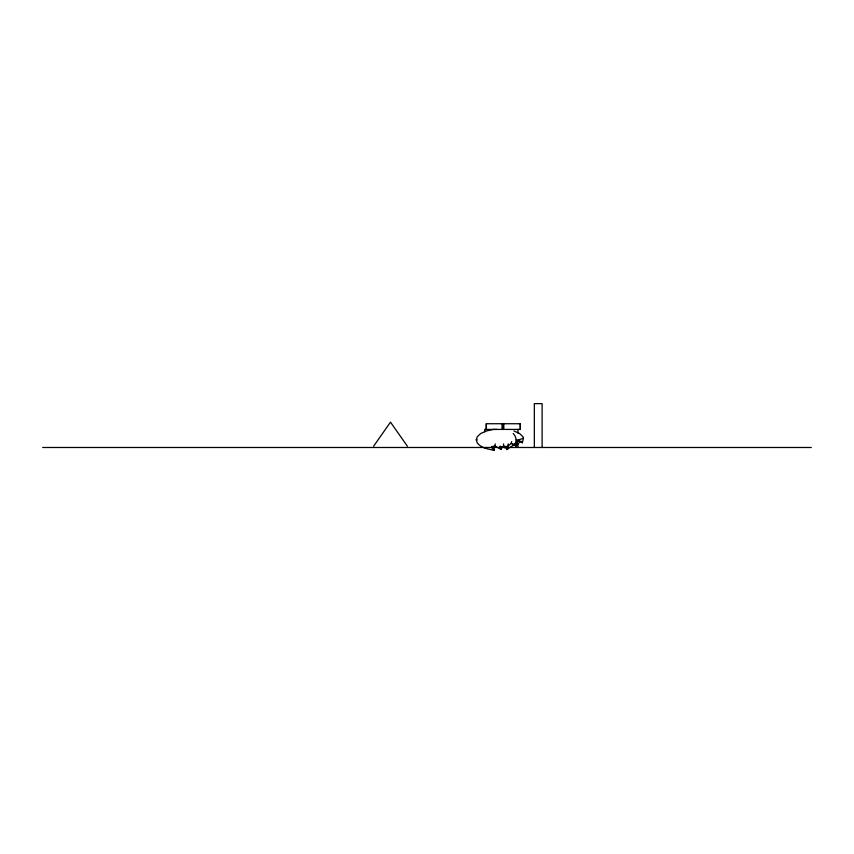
<?xml version="1.0" encoding="UTF-8"?>
<svg xmlns="http://www.w3.org/2000/svg" width="854" height="854" viewBox="0 0 854 854"><rect width="100%" height="100%" fill="white"/><g stroke="black" fill="none" stroke-linecap="round" stroke-linejoin="round"><path stroke-width="1.28" d="M499.942 446.247L499.932 448.788L501.191 449.46L500.487 446.247M501.533 447.154L501.533 447.806M501.672 447.806L501.672 447.154M499.601 448.617L495.032 446.012L495.213 443.877M503.604 443.877L503.401 446.364L500.754 448.094M504.511 446.247L504.394 447.56L507.095 448.521L506.657 449.556L512.827 445.542L515.645 445.158L515.837 446.258L519.606 442.287L521.922 441.934L522.349 442.756L523.438 438.283L519.211 439.682L517.214 441.667L516.136 444.197L514.418 444.55L511.066 443.589L507.884 446.108L508.013 447.368L503.401 446.364M515.805 446.279L515.346 443.61M507.884 446.108L508.205 443.877M516.136 444.197L517.3 441.561L518.954 440.92L521.709 441.561L522.349 442.756M507.863 446.247L508.013 447.368M501.405 447.154L501.405 447.806M501.8 447.806L501.8 447.154M513.211 433.512C516.168 436.298 517.332 441.337 514.418 444.55M511.066 443.589L511.653 441.561M493.655 446.247L494.445 450.357C488.349 449.087 481.549 448.286 477.343 443.055L476.286 439.853L477.343 436.65L480.727 433.512L486.438 430.971L493.313 429.423M501.277 447.154L501.277 447.806M501.928 447.806L502.003 447.154M506.657 449.556L507.073 448.617M504.404 447.485L504.266 446.247M505.077 447.485L505.952 446.194M373.604 446.215L390.491 422.143L407.379 446.215M485.456 431.345L484.698 431.761L484.698 429.423L520.385 429.423L520.385 423.733L486.214 423.733L486.214 429.423M495.032 446.012L492.214 447.016L492.811 449.503L494.445 450.357M493.537 429.423L497.039 429.423M476.286 439.853L477.258 439.853M516.211 439.853L519.072 439.853M42.7 447.485L811.3 447.485M513.969 430.971L519.52 433.512L522.904 436.65L523.438 438.283M500.807 448.617L501.191 449.46M492.811 449.503L492.427 448.617A8.07 7.707 -90 0 1 492.053 446.247L492.214 447.016M519.392 441.561L519.606 442.287M512.688 443.877L512.827 445.542M485.339 447.752L485.35 448.307M507.97 448.873L507.959 446.247M542.109 447.485L542.109 403.643L534.337 403.643L534.337 447.485M520.203 423.733L520.203 429.423M517.951 429.423L517.951 433.031M517.951 443.866L517.951 447.485M503.796 423.733L503.796 429.423M502.995 423.733L502.995 429.423M502.803 423.733L502.803 429.423M502.077 423.733L502.077 429.423M486.396 423.733L486.396 429.423M501.127 447.315L501.127 447.315"/></g></svg>
